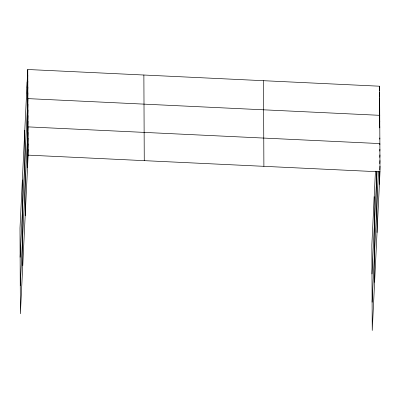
<?xml version="1.0" encoding="UTF-8"?>
<svg xmlns="http://www.w3.org/2000/svg" width="400" height="400" viewBox="0 0 400 400"><rect width="100%" height="100%" fill="white"/><g stroke="black" fill="none" stroke-linecap="round" stroke-linejoin="round"><path stroke-width="0.6" d="M27.76 69.505L20 228.16L20.385 313.785L28.145 155.135L27.76 69.505L379.615 86.215L380 171.84L372.24 330.495L371.855 244.865L375.46 171.155M27.175 87.8L27.785 75.33M27.2 93.625L27.81 81.15M27.23 99.45L27.84 86.975M27.255 105.27L27.865 92.8M20.13 257.275L27.89 98.62L379.745 115.325L379.41 122.185M27.305 116.745L27.915 104.27M27.33 122.395L27.94 109.925M27.355 128.045L27.965 115.575M27.385 133.7L27.995 121.225M20.26 285.53L28.02 126.88L379.87 143.585L379.81 144.83M27.435 145L28.045 132.53M27.46 150.655L28.07 138.18M27.485 156.305L28.095 143.83M27.51 161.955L28.12 149.485M379.4 90.58L379.615 86.215M379.395 97.025L379.64 92.035M379.39 103.47L379.665 97.86M379.385 109.915L379.69 103.68M379.415 115.74L379.72 109.505M371.985 273.98L376.985 171.71M379.435 127.84L379.77 120.98M379.735 127.875L379.795 126.63M379.785 139.18L379.845 137.93M372.115 302.235L378.505 171.515M379.805 151.105L379.9 149.235M379.8 157.38L379.925 154.885M379.34 173.01L379.4 171.765M379.795 163.655L379.95 160.54M379.365 178.66L379.7 171.8M379.79 169.93L379.975 166.19M28.145 155.135L380 171.84M379.33 171.315L379.39 184.315M376.755 171.38L377.03 232.555M374.215 196.625L374.6 282.255M263.5 80.7L263.89 166.33M143.87 75.02L144.26 160.65M27.15 81.98L27.535 167.605M24.79 130.22L25.175 215.845M22.36 179.92L22.745 265.55"/></g></svg>
